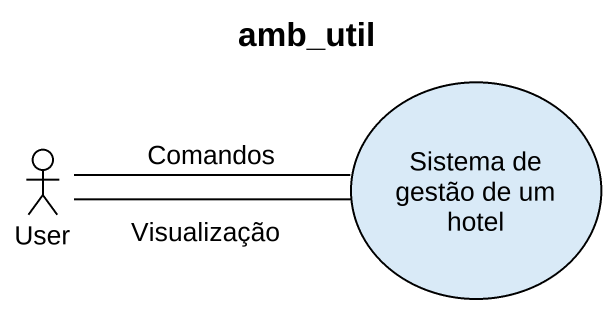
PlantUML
@startuml
title amb_util
usecase "Sistema de gestão de um hotel" as Sistema_de_gestão_de_um
actor User
Sistema_de_gestão_de_um -left- User : Comandos
User -right- Sistema_de_gestão_de_um : Visualização
@enduml
